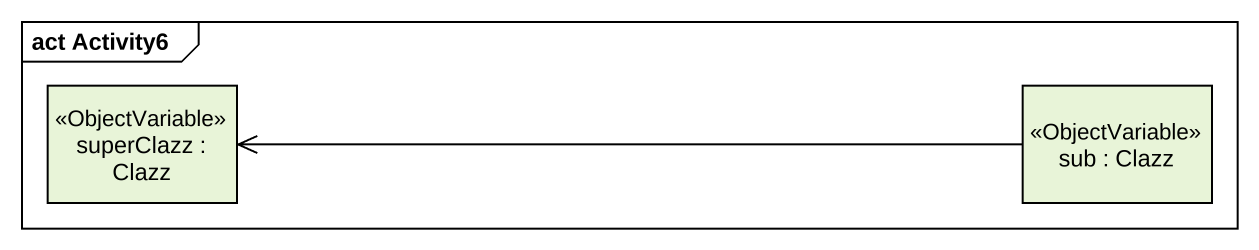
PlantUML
@startuml
mainframe act Activity6
hide empty description
state "superClazz : Clazz" as superClazz <<ObjectVariable>>
state "sub : Clazz" as sub <<ObjectVariable>>
sub -left-> superClazz
@enduml
